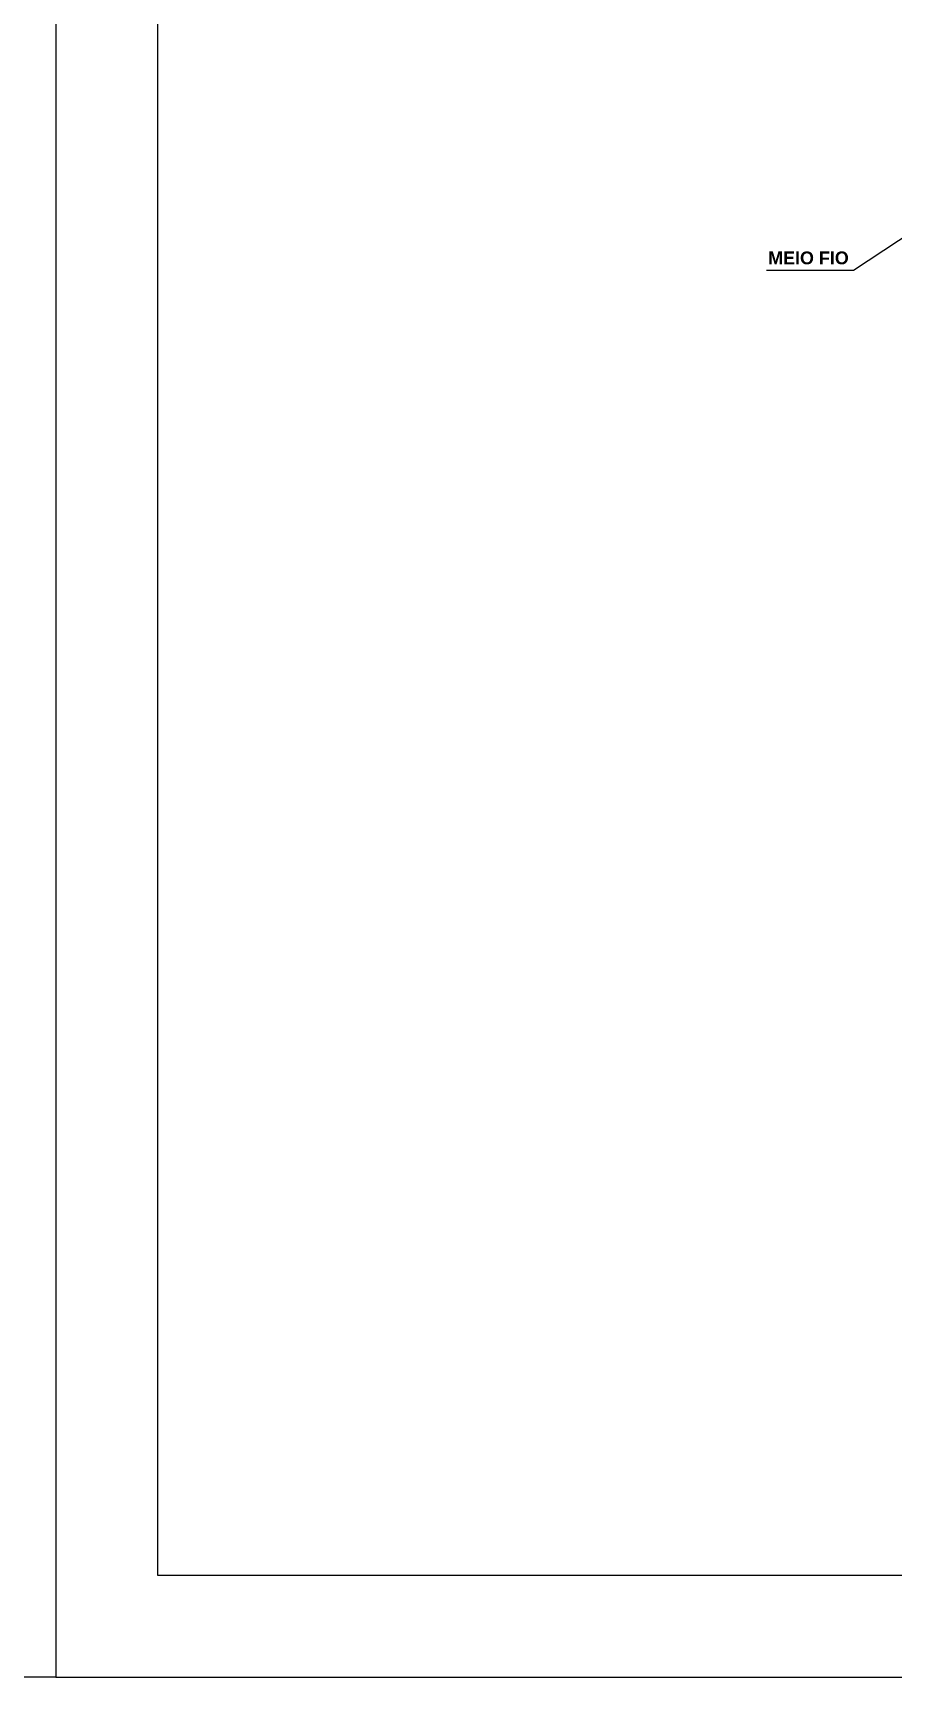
# Model space of a CAD drawing. Header units: millimetres. Extents: x 276147 to 291056, y 9594849 to 9609891.
# Drawn here: x 285669 to 285736.1, y 9596397.7 to 9596525.9 of the extents above; entities that cross this region are included whole.
import ezdxf

# ---------------------------------------------------------------- set-up
doc = ezdxf.new("R2010")
doc.units = ezdxf.units.MM
doc.header["$LTSCALE"] = 10
doc.linetypes.add('CONTINUO', pattern=[0])
doc.layers.add('500-dim1', color=6, linetype='Continuous')
doc.layers.add('Top_malha_coord', color=8, linetype='Continuous')
doc.styles.add('r80', font='romans.shx')
doc.styles.add('T7', font='arial.ttf')
doc.dimstyles.new('cadnorma_dim1', dxfattribs={"dimscale": 0, "dimtxt": 2, "dimasz": 1.199999999999999, "dimexe": 1, "dimexo": 2.5, "dimgap": 0.6, "dimtad": 1, "dimzin": 4, "dimdsep": 46, "dimtxsty": 'r80', "dimblk": 'ARCHTICK', "dimblk1": 'ARCHTICK', "dimblk2": 'ARCHTICK', "dimcen": -1, "dimdle": 1, "dimclrd": 1, "dimclre": 1, "dimclrt": 2, "dimaunit": 1, "dimazin": 0, "dimtfac": 1, "dimtix": 1, "dimtmove": 2, "dimatfit": 0, "dimfxl": 1, "dimarcsym": 0})

# ---------------------------------------------------------------- blocks, each defined once
blk = doc.blocks.new('_ArchTick')
at = {"color": 0, "linetype": 'ByBlock', "const_width": 0.15}
blk.add_lwpolyline([(-0.5, -0.5), (0.5, 0.5)], dxfattribs=at)

msp = doc.modelspace()

# ---------------------------------------------------------------- linework, layer by layer
at = {"layer": '500-dim1', "ltscale": 0.1}
for points in [[(285670.778505115, 9596397.671586046), (285984.4969166663, 9596397.671586046), (285984.4969166663, 9596633.55606258), (285670.778505115, 9596633.55606258)], [(285678.7207433822, 9596405.613824314), (285976.5546783992, 9596405.613824314), (285976.5546783992, 9596625.613824312), (285678.7207433822, 9596625.613824312)]]:
    msp.add_lwpolyline(points, close=True, dxfattribs=at)
msp.add_lwpolyline([(285670.778505115, 9596397.671586046), (285650.9229094472, 9596397.671586046), (285650.9229094472, 9596604.16978099), (285670.778505115, 9596624.025376657), (285678.7207433822, 9596624.025376657)], dxfattribs=at)

# ---------------------------------------------------------------- texts
at = {"layer": 'Top_malha_coord', "color": 7, "insert": (285732.6301512786, 9596508.876493083, 164.5728677583975), "char_height": 1, "attachment_point": 3, "style": 'T7'}
msp.add_mtext_dynamic_manual_height_columns('{\\fArial|b1|i0|c0|p34;MEIO FIO}', width=16.67673822349752, gutter_width=12.5, heights=[0], dxfattribs=at)

# ---------------------------------------------------------------- leaders
at = {"linetype": 'CONTINUO'}
msp.add_leader([(285741.3253565864, 9596512.902199185, 164.5728677583975), (285733.0126551806, 9596507.404584497, 164.5728677583975), (285726.2087801484, 9596507.404584497, 164.5728677583975)], dimstyle='cadnorma_dim1', override={"dimscale": 1, "dimgap": 0.6, "dimtad": 0, "dimzin": 1, "dimclrd": 256}, dxfattribs=at)

doc.saveas('drawing.dxf')
